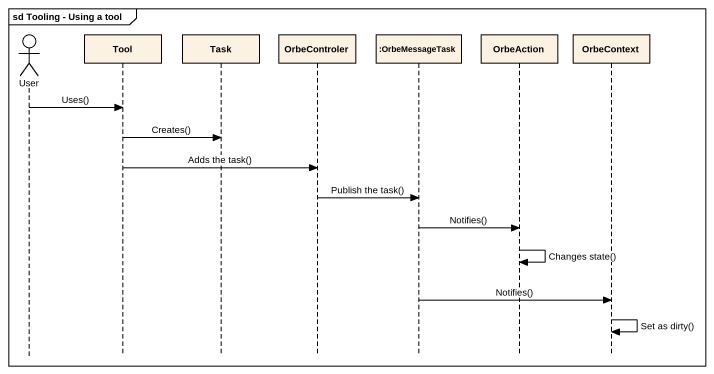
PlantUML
@startuml
mainframe sd Tooling - Using a tool
hide footbox
actor User
participant Tool
participant Task
participant OrbeControler
participant ":OrbeMessageTask" as OrbeMessageTask
participant OrbeAction
participant OrbeContext

User -> Tool : Uses()
Tool -> Task : Creates()
Tool -> OrbeControler : Adds the task()
OrbeControler -> OrbeMessageTask : Publish the task()
OrbeMessageTask -> OrbeAction : Notifies()
OrbeAction -> OrbeAction : Changes state()
OrbeMessageTask -> OrbeContext : Notifies()
OrbeContext -> OrbeContext : Set as dirty()
@enduml
